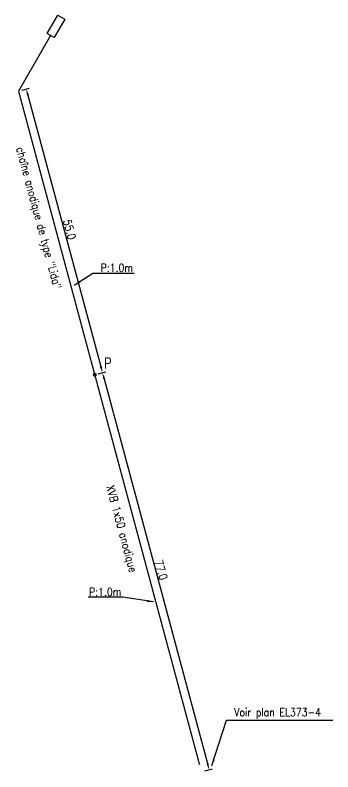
# Model space of a CAD drawing. Header units: millimetres. Extents: x 124011 to 124975, y 124999 to 125953.
# Drawn here: x 124258.2 to 124317.7, y 124998.7 to 125140.4 of the extents above; entities that cross this region are included whole.
import ezdxf
from ezdxf.enums import TextEntityAlignment as Align

# ---------------------------------------------------------------- set-up
doc = ezdxf.new("R2010")
doc.units = ezdxf.units.MM
doc.layers.get('0').update_dxf_attribs({"linetype": 'CONTINUOUS'})
doc.layers.get('Defpoints').update_dxf_attribs({"linetype": 'CONTINUOUS'})
for name, color, linetype in [('P_100', 32, 'CONTINUOUS'), ('P_300', 7, 'CONTINUOUS'), ('P_370', 7, 'CONTINUOUS')]:
    doc.layers.add(name, color=color, linetype=linetype)
doc.styles.get("Standard").update_dxf_attribs({"font": 'romans.shx', "width": 0.85})
doc.linetypes.add('P_IMP', pattern='A,5,-0.3,["||",Standard,S=1,R=0,X=0.35,Y=-0.5],-1.75', length=7.05)
doc.dimstyles.get("Standard").update_dxf_attribs({"dimtxt": 1.5, "dimasz": 1.2, "dimexe": 0.625, "dimexo": 0.625, "dimgap": 0.25, "dimtad": 1, "dimdec": 1, "dimzin": 0, "dimdsep": 46, "dimtxsty": 'Standard', "dimcen": -0.5, "dimadec": 0, "dimazin": 0, "dimtfac": 1, "dimtdec": 1, "dimtmove": 0, "dimatfit": 3, "dimfxl": 0, "dimtolj": 1, "dimtzin": 0, "dimarcsym": 0})

# ---------------------------------------------------------------- blocks, each defined once
blk = doc.blocks.new('P_300_02')
at = {"color": 0, "linetype": 'Continuous', "const_width": 0.375}
blk.add_lwpolyline([(-0.19, 0, 1), (0.19, 0, 1)], format="xyb", close=True, dxfattribs=at)
at = {"color": 0, "linetype": 'Continuous', "width": 0.75}
blk.add_attdef('NUM', text='', height=2, dxfattribs=at).set_placement((2.44, 2.17), align=Align.MIDDLE)
at = {"color": 0, "linetype": 'Continuous', "width": 0.75, "flags": 3}
for tag, p in [('DEF_LEG', (0, -5)), ('DEF_COUP', (0, -7.5)), ('DEF_TYPE', (0, -10))]:
    blk.add_attdef(tag, text='', height=1.2, dxfattribs=at).set_placement(p, align=Align.MIDDLE)
blk = doc.blocks.new('*D3')
at = {"layer": 'Defpoints', "color": 0, "linetype": 'Continuous', "transparency": 16777216}
for p in [(124273.13, 125073.02), (124293.1, 124998.65), (124294.54, 124999.04)]:
    blk.add_point(p, dxfattribs=at)
at = {"layer": 'P_300', "color": 0, "linetype": 'Continuous', "lineweight": -2, "transparency": 16777216}
for p, q in [((124273.74, 125073.18), (124275.17, 125073.57)), ((124274.88, 125072.25), (124294.23, 125000.2)), ((124293.7, 124998.82), (124295.14, 124999.2))]:
    blk.add_line(p, q, dxfattribs=at)
at = {"layer": 'P_300', "color": 0, "linetype": 'Continuous', "transparency": 16777216}
for points in [[(124275.08, 125072.3), (124274.69, 125072.2), (124274.57, 125073.41)], [(124294.42, 125000.25), (124294.03, 125000.15), (124294.54, 124999.04)]]:
    blk.add_solid(points, dxfattribs=at)
at = {"layer": 'P_300', "color": 0, "linetype": 'Continuous', "transparency": 16777216, "insert": (124285.52, 125036.48), "char_height": 1.5, "attachment_point": 5, "rotation": 285.0282}
blk.add_mtext('\\A1;77.0', dxfattribs=at)
blk = doc.blocks.new('*D4')
at = {"layer": 'Defpoints', "color": 0, "linetype": 'Continuous', "transparency": 16777216}
for p in [(124258.87, 125126.14), (124273.13, 125073.02), (124274.57, 125073.41)]:
    blk.add_point(p, dxfattribs=at)
at = {"layer": 'P_100', "color": 0, "linetype": 'Continuous', "lineweight": -2, "transparency": 16777216}
for p, q in [((124259.48, 125126.3), (124260.91, 125126.69)), ((124260.62, 125125.37), (124274.26, 125074.57)), ((124273.74, 125073.18), (124275.17, 125073.57))]:
    blk.add_line(p, q, dxfattribs=at)
at = {"layer": 'P_100', "color": 0, "linetype": 'Continuous', "transparency": 16777216}
for points in [[(124260.81, 125125.42), (124260.43, 125125.31), (124260.31, 125126.53)], [(124274.45, 125074.62), (124274.07, 125074.51), (124274.57, 125073.41)]]:
    blk.add_solid(points, dxfattribs=at)
at = {"layer": 'P_100', "color": 0, "linetype": 'Continuous', "transparency": 16777216, "insert": (124268.4, 125100.23), "char_height": 1.5, "attachment_point": 5, "rotation": 285.0282}
blk.add_mtext('\\A1;55.0', dxfattribs=at)
blk = doc.blocks.new('P_370_01')
at = {"color": 0, "linetype": 'Continuous', "flags": 128}
blk.add_lwpolyline([(12, 0), (0, 0)], dxfattribs=at)
at = {"color": 0, "linetype": 'Continuous'}
blk.add_lwpolyline([(12, 0.75), (16, 0.75), (16, -0.75), (12, -0.75)], close=True, dxfattribs=at)
at = {"color": 0, "linetype": 'Continuous', "width": 0.75, "flags": 3}
for tag, p in [('DEF_LEG', (0, -10)), ('DEF_COUP', (0, -12.5)), ('DEF_TYPE', (0, -15))]:
    blk.add_attdef(tag, text='', height=1.2, dxfattribs=at).set_placement(p, align=Align.MIDDLE)

msp = doc.modelspace()

# ---------------------------------------------------------------- linework, layer by layer
at = {"layer": 'P_100', "linetype": 'P_IMP', "const_width": 0.25, "flags": 128}
for points in [[(124273.13, 125073.02), (124258.87, 125126.14)], [(124292.74, 125000), (124273.13, 125073.02)]]:
    msp.add_lwpolyline(points, dxfattribs=at)

# ---------------------------------------------------------------- block references
at = {"layer": 'P_300'}
msp.add_blockref('P_300_02', (124273.13, 125073.02), dxfattribs=at).add_auto_attribs({'NUM': 'P'})
at = {"layer": 'P_370', "rotation": 60.07559322115069}
msp.add_blockref('P_370_01', (124258.87, 125126.14), dxfattribs=at)

# ---------------------------------------------------------------- texts
at = {"layer": 'P_100', "linetype": 'Continuous', "width": 0.85}
for s, p in [('chaîne anodique de type "Lida"', (124262.48, 125102.35)), ('XVB 1x50 anodique', (124277.98, 125044.14))]:
    msp.add_text(s, height=1.5, rotation=285.0282, dxfattribs=at).set_placement(p, align=Align.MIDDLE)
at = {"layer": 'P_100', "linetype": 'Continuous', "char_height": 1.5}
for s, insert, attachment_point in [('\\A1;P:1.0m', (124274.24, 125092.31), 7), ('\\A1;P:1.0m', (124278.12, 125031.61), 9), ('\\A1;Voir plan EL373-4', (124299.23, 125008.56), 7)]:
    msp.add_mtext(s, dxfattribs=dict(at, insert=insert, attachment_point=attachment_point))

# ---------------------------------------------------------------- dimensions: what is measured, and where the dimension line sits
at = {"layer": 'P_100', "linetype": 'Continuous'}
dim = msp.add_linear_dim(base=(124274.57, 125073.41), p1=(124258.87, 125126.14), p2=(124273.13, 125073.02), angle=105.0282, dimstyle='Standard', dxfattribs=at)
dim.commit()
dim.dimension.update_dxf_attribs({"geometry": '*D4', "text_midpoint": (124267.44, 125099.97), "dimtype": 160})
at = {"layer": 'P_300', "linetype": 'Continuous'}
dim = msp.add_linear_dim(base=(124294.54, 124999.04), p1=(124273.13, 125073.02), p2=(124293.1, 124998.65), angle=105.0282, dimstyle='Standard', dxfattribs=at)
dim.commit()
dim.dimension.update_dxf_attribs({"geometry": '*D3', "text_midpoint": (124284.55, 125036.22), "dimtype": 160})

# ---------------------------------------------------------------- leaders
at = {"layer": 'P_100', "linetype": 'Continuous', "annotation_type": 0, "has_hookline": 1}
for points, hookline_direction, text_width in [([(124269.29, 125089.81), (124272.79, 125092.06), (124273.99, 125092.06)], 0, 6.25), ([(124284.11, 125030.47), (124278.37, 125031.36)], 1, 6.25), ([(124295.03, 124999.82), (124297.78, 125008.31), (124298.98, 125008.31)], 0, 18.46)]:
    msp.add_leader(points, dimstyle='Standard', override={"dimgap": 0.25, "dimtad": 1}, dxfattribs=dict(at, hookline_direction=hookline_direction, text_width=text_width))

doc.saveas('drawing.dxf')
